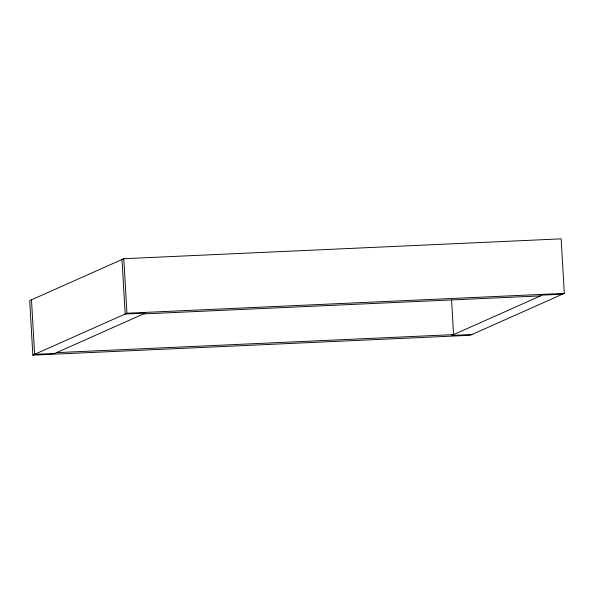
<?xml version="1.0" encoding="UTF-8"?>
<svg xmlns="http://www.w3.org/2000/svg" width="594" height="594" viewBox="0 0 594 594"><rect width="100%" height="100%" fill="white"/><g stroke="black" fill="none" stroke-linecap="round" stroke-linejoin="round"><path stroke-width="0.89" d="M123.79 258.709L29.7 300.616L32.841 355.145L470.21 335.291L564.3 293.384L561.159 238.855L123.79 258.709L126.93 313.238L32.841 355.145M126.93 313.238L564.3 293.384M562.525 294.178L542.337 295.092L451.804 335.417L471.992 334.504M143.57 313.907L540.562 295.886M56.579 352.643L453.578 334.622L451.581 299.992M122.008 259.496L125.156 314.033L145.344 313.112L54.804 353.437L34.623 354.351L31.475 299.822"/></g></svg>
